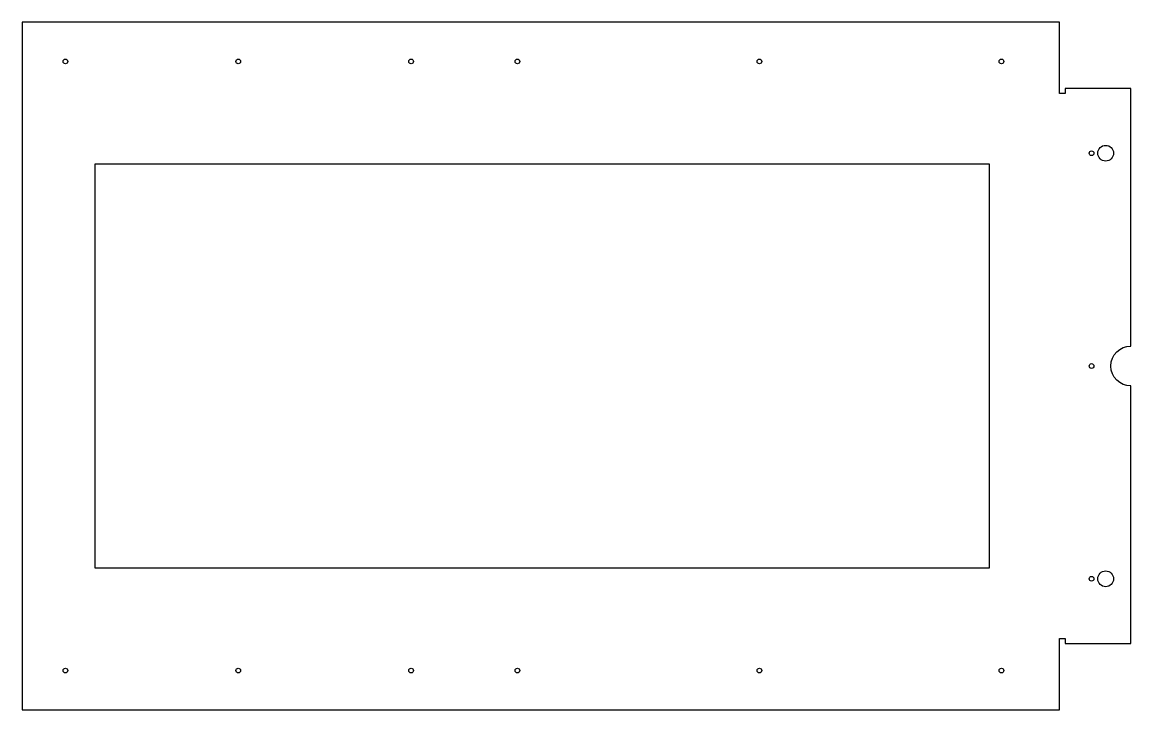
# Model space of a CAD drawing. Header units: millimetres. Extents: x 0 to 705, y -438 to 0.
import ezdxf

# ---------------------------------------------------------------- set-up
doc = ezdxf.new("R2010")
doc.units = ezdxf.units.MM

msp = doc.modelspace()

# ---------------------------------------------------------------- linework, layer by layer
msp.add_lwpolyline([(705.42, -206.23), (705.42, -42.24), (663.59, -42.24), (663.59, -45.42), (660, -45.42), (660, 0), (0, 0), (0, -437.86), (660, -437.86), (660, -392.44), (663.59, -392.44), (663.59, -395.62), (705.42, -395.62), (705.42, -231.63, -1)], format="xyb", close=True)
msp.add_lwpolyline([(46.35, -90.18), (615.24, -90.18), (615.24, -347.68), (46.35, -347.68)], close=True)
for centre, radius in [((27.5, -25), 1.5), ((137.5, -25), 1.5), ((247.5, -25), 1.5), ((315.09, -25), 1.5), ((469.09, -25), 1.5), ((623.09, -25), 1.5), ((680.42, -83.43), 1.5), ((689.42, -83.43), 5), ((680.42, -218.93), 1.5), ((689.42, -354.43), 5), ((680.42, -354.43), 1.5), ((27.5, -412.86), 1.5), ((137.5, -412.86), 1.5), ((247.5, -412.86), 1.5), ((315.09, -412.86), 1.5), ((469.09, -412.86), 1.5), ((623.09, -412.86), 1.5)]:
    msp.add_circle(centre, radius)

doc.saveas('drawing.dxf')
